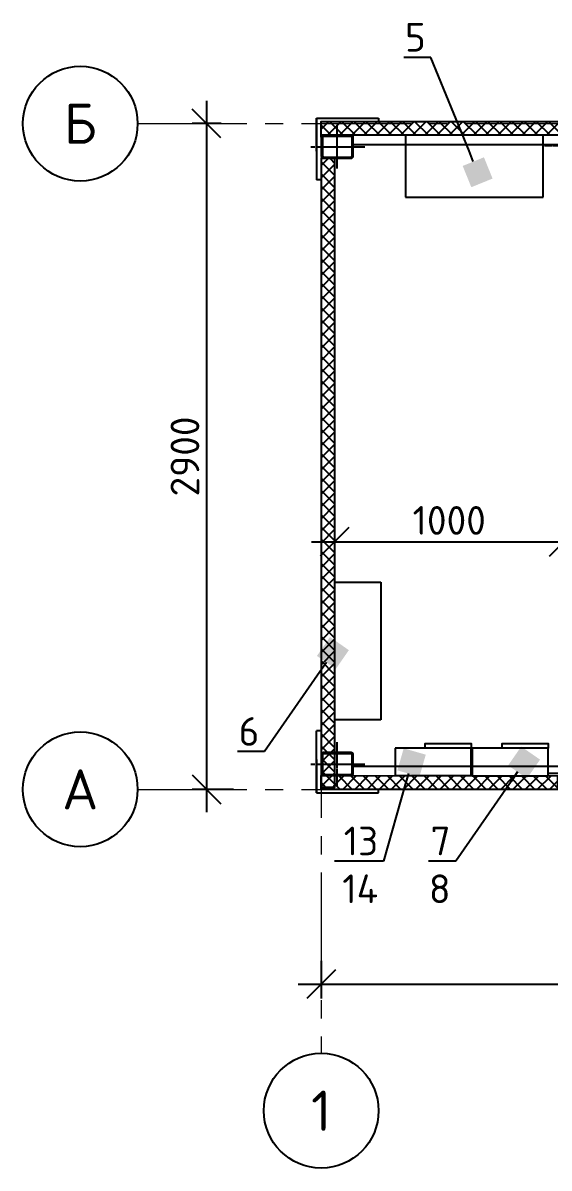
# Model space of a CAD drawing. Header units: millimetres. Extents: x 3795014 to 4300160, y 3869364 to 4016788.
# Drawn here: x 3860219 to 3862513, y 4006568 to 4011557 of the extents above; entities that cross this region are included whole.
import ezdxf
from ezdxf import colors
from ezdxf.entities.mleader import LeaderData, LeaderLine
from ezdxf.enums import TextEntityAlignment as Align
from ezdxf.math import Vec2, Vec3

# ---------------------------------------------------------------- set-up
doc = ezdxf.new("R2010")
doc.units = ezdxf.units.MM
for name, pattern in [('K5LT_AXLED', [19.5, 15, -1.5, 1.5, -1.5]), ('K5LT_BASIC', [0]), ('K5LT_THIN', [0]), ('осевая2', [28.575, 19.05, -3.175, 3.175, -3.175])]:
    doc.linetypes.add(name, pattern=pattern)
doc.layers.get('Defpoints').update_dxf_attribs({"color": 3})
doc.layers.add('1Оси', color=7, linetype='Continuous')
doc.layers.add('Системный слой', color=7, linetype='Continuous')
for name, color, linetype, lineweight in [('выноска', 7, 'Continuous', 18), ('оси', 7, 'осевая2', 13), ('размеры', 7, 'Continuous', 18), ('текст', 7, 'Continuous', 20)]:
    doc.layers.add(name, color=color, linetype=linetype, lineweight=lineweight)
doc.styles.add('ISOCPEUR', font='isocpeur.ttf')
doc.styles.add('ВНИПИТЕКСТ', font='isocpeui.ttf')
doc.styles.add('ГОСТ 2.304', font='isocpeur.ttf')
doc.dimstyles.new('СПДС$0', dxfattribs={"dimscale": 100, "dimtxt": 2.5, "dimasz": 2.5, "dimexe": 1.25, "dimexo": 0.004, "dimgap": 1, "dimtad": 1, "dimdec": 0, "dimtxsty": 'ВНИПИТЕКСТ', "dimblk": 'OBLIQUE', "dimcen": 0, "dimdle": 1.25, "dimclrd": 256, "dimclre": 256, "dimclrt": 256, "dimadec": 0, "dimazin": 2, "dimtfac": 1, "dimtdec": 0, "dimtmove": 1, "dimatfit": 3, "dimldrblk": 'NONE', "dimfxl": 1, "dimlwd": -1, "dimlwe": -1, "dimarcsym": 0})
pattern_1 = [(45, (3858796.43, 3999302.34), (-26.5165, 26.5165), []), (135, (3858796.43, 3999302.34), (-26.5165, -26.5165), [])]

# ---------------------------------------------------------------- blocks, each defined once
blk = doc.blocks.new('_Oblique')
at = {"color": 0, "linetype": 'ByBlock', "lineweight": -2}
blk.add_line((-0.5, -0.5), (0.5, 0.5), dxfattribs=at)
blk = doc.blocks.new('*D152')
at = {"layer": 'Defpoints', "color": 0, "lineweight": 20, "transparency": 16777216}
for p in [(3861577.3, 4010166.4), (3862577.3, 4010170.3), (3862577.3, 4009295.5)]:
    blk.add_point(p, dxfattribs=at)
at = {"layer": 'размеры', "color": 0, "lineweight": -2, "transparency": 16777216}
for p, q in [((3861577.3, 4010135.2), (3861577.3, 4009233)), ((3862577.3, 4010139), (3862577.3, 4009233)), ((3861477.3, 4009295.5), (3862677.3, 4009295.5))]:
    blk.add_line(p, q, dxfattribs=at)
at = {"layer": 'размеры', "color": 0, "lineweight": -2, "transparency": 16777216, "xscale": 125, "yscale": 125, "zscale": 125, "rotation": 180}
blk.add_blockref('_Oblique', (3861577.3, 4009295.5), dxfattribs=at)
at = {"layer": 'размеры', "color": 0, "lineweight": -2, "transparency": 16777216, "xscale": 125, "yscale": 125, "zscale": 125}
blk.add_blockref('_Oblique', (3862577.3, 4009295.5), dxfattribs=at)
at = {"layer": 'размеры', "color": 0, "transparency": 16777216, "insert": (3862077.3, 4009389.2), "char_height": 125, "attachment_point": 5, "style": 'ГОСТ 2.304'}
blk.add_mtext('\\A1;1000', dxfattribs=at)
blk = doc.blocks.new('_BoxFilled')
at = {"color": 0, "linetype": 'ByBlock', "lineweight": -2}
blk.add_line((-0.5, 0), (-1, 0), dxfattribs=at)
at = {"color": 0, "linetype": 'ByBlock', "lineweight": 20}
blk.add_solid([(-0.5, 0.5), (0.5, 0.5), (-0.5, -0.5), (0.5, -0.5)], dxfattribs=at)
blk = doc.blocks.new('*D157')
at = {"layer": 'Defpoints', "color": 0, "lineweight": 20, "transparency": 16777216}
for p in [(3861115, 4011117.7), (3861019.3, 4008217.7), (3861168.1, 4008217.7)]:
    blk.add_point(p, dxfattribs=at)
at = {"layer": 'размеры', "color": 0, "lineweight": -2, "transparency": 16777216}
for p, q in [((3861019.3, 4011217.7), (3861019.3, 4008117.7)), ((3861083.7, 4011117.7), (3860956.8, 4011117.7)), ((3861136.9, 4008217.7), (3860956.8, 4008217.7))]:
    blk.add_line(p, q, dxfattribs=at)
at = {"layer": 'размеры', "color": 0, "lineweight": -2, "transparency": 16777216, "xscale": 125, "yscale": 125, "zscale": 125}
for p, rotation in [((3861019.3, 4011117.7), 90), ((3861019.3, 4008217.7), 270)]:
    blk.add_blockref('_Oblique', p, dxfattribs=dict(at, rotation=rotation))
at = {"layer": 'размеры', "color": 0, "transparency": 16777216, "insert": (3860925.5, 4009667.7), "char_height": 125, "attachment_point": 5, "rotation": 90, "style": 'ГОСТ 2.304'}
blk.add_mtext('\\A1;2900', dxfattribs=at)
blk = doc.blocks.new('*D158')
at = {"layer": 'Defpoints', "color": 0, "lineweight": 20, "transparency": 16777216}
for p in [(3861519.3, 4007501.9), (3870019.3, 4007426.7), (3870019.3, 4007369.3)]:
    blk.add_point(p, dxfattribs=at)
at = {"layer": 'размеры', "color": 0, "lineweight": -2, "transparency": 16777216}
for p, q in [((3861519.3, 4007470.7), (3861519.3, 4007306.8)), ((3861419.3, 4007369.3), (3870119.3, 4007369.3)), ((3870019.3, 4007395.4), (3870019.3, 4007306.8))]:
    blk.add_line(p, q, dxfattribs=at)
at = {"layer": 'размеры', "color": 0, "lineweight": -2, "transparency": 16777216, "xscale": 125, "yscale": 125, "zscale": 125, "rotation": 180}
blk.add_blockref('_Oblique', (3861519.3, 4007369.3), dxfattribs=at)
at = {"layer": 'размеры', "color": 0, "lineweight": -2, "transparency": 16777216, "xscale": 125, "yscale": 125, "zscale": 125}
blk.add_blockref('_Oblique', (3870019.3, 4007369.3), dxfattribs=at)
at = {"layer": 'размеры', "color": 0, "transparency": 16777216, "insert": (3865769.3, 4007463), "char_height": 125, "attachment_point": 5, "style": 'ГОСТ 2.304'}
blk.add_mtext('\\A1;8500', dxfattribs=at)

msp = doc.modelspace()

# ---------------------------------------------------------------- hatches: boundary and pattern name
at = {"layer": 'Системный слой'}
h = msp.add_hatch(dxfattribs=at)
h.set_pattern_fill('', color=256, scale=25, angle=45, style=0, pattern_type=0)
h.set_pattern_definition(pattern_1)
h.paths.add_polyline_path([(3865959.3, 4011127.2), (3861519.3, 4011127.7), (3861519.3, 4011127.2), (3861519.3, 4011067.7), (3865889.3, 4011067.2), (3865949.3, 4011067.2), (3865959.3, 4011067.2), (3865959.3, 4011111.7)])
h = msp.add_hatch(dxfattribs=at)
h.set_pattern_fill('', color=256, scale=25, angle=45, style=0, pattern_type=0)
h.set_pattern_definition(pattern_1)
h.paths.add_polyline_path([(3861579.3, 4008227.7), (3861579.3, 4010932.5), (3861579.3, 4010963.7), (3861578.5, 4010966), (3861577, 4010967.2), (3861519.3, 4010967.2), (3861519.3, 4010957.6), (3861519.3, 4010897.6), (3861519.3, 4008272.7), (3861519.3, 4008227.7), (3861529.3, 4008227.7)])
h = msp.add_hatch(dxfattribs=at)
h.set_pattern_fill('', color=256, scale=25, angle=45, style=0, pattern_type=0)
h.set_pattern_definition(pattern_1)
h.paths.add_polyline_path([(3862549.6, 4008217.2), (3862549.6, 4008277.2), (3861519.3, 4008277.7), (3861519.3, 4008217.7)])

# ---------------------------------------------------------------- linework, layer by layer
at = {"layer": '1Оси', "linetype": 'Continuous'}
for centre in [(3860469.3, 4011117.7), (3860469.3, 4008217.7), (3861519.3, 4006817.7)]:
    msp.add_circle(centre, 250, dxfattribs=at)
at = {"layer": 'оси', "ltscale": 25}
for p, q in [((3860719.3, 4011117.7), (3862609.5, 4011117.7)), ((3860719.3, 4008217.7), (3862609.5, 4008217.7))]:
    msp.add_line(p, q, dxfattribs=at)
at = {"layer": 'оси', "ltscale": 25, "extrusion": (1, 0, 0), "elevation": 3861519.3}
msp.add_lwpolyline([(4008569.4, 0), (4007067.7, 0)], dxfattribs=at)
at = {"layer": 'Системный слой', "linetype": 'K5LT_THIN'}
for p, q in [((3861499.3, 4010997.2), (3861499.3, 4011142.2)), ((3861499.3, 4011142.2), (3861769.3, 4011142.2)), ((3861499.3, 4011142.2), (3861499.3, 4010872.2)), ((3861519.3, 4011067.2), (3861519.3, 4011127.2)), ((3861519.3, 4011059.1), (3861519.3, 4011127.2)), ((3861769.3, 4011142.2), (3861769.3, 4011127.2)), ((3861519.3, 4011057.2), (3861519.3, 4010977.2)), ((3861524.3, 4011057.2), (3861524.3, 4010977.2)), ((3861649.3, 4011067.2), (3861529.3, 4011067.2)), ((3861649.3, 4011062.2), (3861529.3, 4011062.2)), ((3861654.3, 4010977.2), (3861654.3, 4011057.2)), ((3861659.3, 4010977.2), (3861659.3, 4011057.2)), ((3861659.3, 4011027.2), (3864827.5, 4011027.2)), ((3861529.3, 4010972.2), (3861649.3, 4010972.2)), ((3861529.3, 4010967.2), (3861649.3, 4010967.2)), ((3861519.3, 4010872.2), (3861499.3, 4010872.2)), ((3861499.3, 4008202.7), (3861499.3, 4008472.7)), ((3861519.3, 4008472.7), (3861499.3, 4008472.7)), ((3861519.3, 4008367.7), (3861519.3, 4008287.7)), ((3861524.3, 4008367.7), (3861524.3, 4008287.7)), ((3861649.3, 4008377.7), (3861529.3, 4008377.7)), ((3861649.3, 4008372.7), (3861529.3, 4008372.7)), ((3861654.3, 4008287.7), (3861654.3, 4008367.7)), ((3861659.3, 4008287.7), (3861659.3, 4008367.7)), ((3861499.3, 4008347.7), (3861499.3, 4008202.7)), ((3864827.5, 4008317.7), (3861659.3, 4008317.7)), ((3861519.3, 4008285.8), (3861519.3, 4008217.7)), ((3861519.3, 4008217.7), (3861519.3, 4008277.7)), ((3861529.3, 4008282.7), (3861649.3, 4008282.7)), ((3861529.3, 4008277.7), (3861649.3, 4008277.7)), ((3861769.3, 4008202.7), (3861769.3, 4008217.7)), ((3861499.3, 4008202.7), (3861769.3, 4008202.7))]:
    msp.add_line(p, q, dxfattribs=at)
at = {"layer": 'Системный слой', "linetype": 'K5LT_AXLED'}
for p, q in [((3861589.3, 4010922.2), (3861589.3, 4011112.2)), ((3861474.3, 4011017.2), (3861709.3, 4011017.2)), ((3862492.1, 4011022.6), (3862727.1, 4011022.6)), ((3861589.3, 4008232.7), (3861589.3, 4008422.7)), ((3861474.3, 4008327.7), (3861709.3, 4008327.7)), ((3862504.6, 4008287.6), (3862694.6, 4008287.6))]:
    msp.add_line(p, q, dxfattribs=at)
at = {"layer": 'Системный слой', "linetype": 'K5LT_BASIC'}
for p, q in [((3862486.7, 4011067.6), (3861886.7, 4011067.6)), ((3861886.7, 4011067.6), (3861886.7, 4010797.6)), ((3862486.7, 4010797.6), (3862486.7, 4011067.6)), ((3861886.7, 4010797.6), (3862486.7, 4010797.6)), ((3861579.3, 4008520.1), (3861579.3, 4009120.1)), ((3861579.3, 4009120.1), (3861779.3, 4009120.1)), ((3861779.3, 4009120.1), (3861779.3, 4008520.1)), ((3861779.3, 4008520.1), (3861579.3, 4008520.1)), ((3862172.3, 4008397.3), (3861842.3, 4008397.3)), ((3861842.3, 4008397.3), (3861842.3, 4008277.3)), ((3862172.3, 4008277.3), (3862172.3, 4008397.3)), ((3862507.9, 4008397.2), (3862177.9, 4008397.2)), ((3862177.9, 4008397.2), (3862177.9, 4008277.2)), ((3862507.9, 4008277.2), (3862507.9, 4008397.2)), ((3861842.3, 4008277.3), (3862172.3, 4008277.3)), ((3862177.9, 4008277.2), (3862507.9, 4008277.2))]:
    msp.add_line(p, q, dxfattribs=at)
at = {"layer": 'Системный слой', "linetype": 'K5LT_THIN'}
for points in [[(3865959.3, 4011067.2), (3861519.3, 4011067.7), (3861519.3, 4011127.7), (3865959.3, 4011127.2)], [(3861519.3, 4008227.7), (3861579.3, 4008227.7), (3861579.3, 4010967.2), (3861519.3, 4010967.2)], [(3862549.6, 4008217.2), (3861519.3, 4008217.7), (3861519.3, 4008277.7), (3862549.6, 4008277.2)]]:
    msp.add_lwpolyline(points, close=True, dxfattribs=at)
at = {"layer": 'Системный слой', "linetype": 'K5LT_BASIC'}
for points in [[(3861972.3, 4008397.3), (3861972.3, 4008417.3), (3862172.3, 4008417.3), (3862172.3, 4008397.3)], [(3862307.9, 4008397.2), (3862307.9, 4008417.2), (3862507.9, 4008417.2), (3862507.9, 4008397.2)]]:
    msp.add_lwpolyline(points, dxfattribs=at)
at = {"layer": 'Системный слой', "linetype": 'K5LT_THIN'}
for centre, radius, start, end in [((3861529.3, 4011057.2), 10, 90, 180), ((3861529.3, 4011057.2), 5, 90, 180), ((3861649.3, 4011057.2), 10, 0, 90), ((3861649.3, 4011057.2), 5, 0, 90), ((3861529.3, 4010977.2), 10, 180, 270), ((3861529.3, 4010977.2), 5, 180, 270), ((3861649.3, 4010977.2), 5, 270, 0), ((3861649.3, 4010977.2), 10, 270, 0), ((3861529.3, 4008367.7), 10, 90, 180), ((3861529.3, 4008367.7), 5, 90, 180), ((3861649.3, 4008367.7), 10, 0, 90), ((3861649.3, 4008367.7), 5, 0, 90), ((3861529.3, 4008287.7), 10, 180, 270), ((3861529.3, 4008287.7), 5, 180, 270), ((3861649.3, 4008287.7), 5, 270, 0), ((3861649.3, 4008287.7), 10, 270, 0)]:
    msp.add_arc(centre, radius, start, end, dxfattribs=at)

# ---------------------------------------------------------------- texts
at = {"layer": 'текст', "style": 'ГОСТ 2.304'}
for s, p in [('Б', (3860469.3, 4011117.7)), ('А', (3860469.3, 4008217.7)), ('1', (3861519.3, 4006817.7))]:
    msp.add_text(s, height=175, dxfattribs=at).set_placement(p, align=Align.MIDDLE_CENTER)

# ---------------------------------------------------------------- dimensions: what is measured, and where the dimension line sits
at = {"layer": 'размеры'}
dim = msp.add_linear_dim(base=(3861019.3, 4008217.7), p1=(3861115, 4011117.7), p2=(3861168.1, 4008217.7), angle=90, dimstyle='СПДС$0', override={"dimscale": 50, "dimexo": 0.625, "dimgap": 0.625, "dimrnd": 0.001, "dimtxsty": 'ГОСТ 2.304', "dimcen": 2.5, "dimdle": 2, "dimclrd": 0, "dimclre": 0, "dimclrt": 0, "dimtfac": 0.75, "dimtolj": 1, "dimlwd": -2, "dimlwe": -2, "dimarcsym": 1}, dxfattribs=at)
dim.commit()
dim.dimension.update_dxf_attribs({"geometry": '*D157', "text_midpoint": (3860925.5, 4009667.7)})
dim = msp.add_linear_dim(base=(3862577.3, 4009295.5), p1=(3861577.3, 4010166.4), p2=(3862577.3, 4010170.3), dimstyle='СПДС$0', override={"dimscale": 50, "dimexo": 0.625, "dimgap": 0.625, "dimrnd": 0.001, "dimtxsty": 'ГОСТ 2.304', "dimcen": 2.5, "dimdle": 2, "dimclrd": 0, "dimclre": 0, "dimclrt": 0, "dimtfac": 0.75, "dimtolj": 1, "dimlwd": -2, "dimlwe": -2, "dimarcsym": 1}, dxfattribs=at)
dim.commit()
dim.dimension.update_dxf_attribs({"geometry": '*D152', "text_midpoint": (3862077.3, 4009295.5), "dimtype": 160})
dim = msp.add_linear_dim(base=(3870019.3, 4007369.3), p1=(3861519.3, 4007501.9), p2=(3870019.3, 4007426.7), dimstyle='СПДС$0', override={"dimscale": 50, "dimexo": 0.625, "dimgap": 0.625, "dimrnd": 0.001, "dimtxsty": 'ГОСТ 2.304', "dimcen": 2.5, "dimdle": 2, "dimclrd": 0, "dimclre": 0, "dimclrt": 0, "dimtfac": 0.75, "dimtolj": 1, "dimlwd": -2, "dimlwe": -2, "dimarcsym": 1}, dxfattribs=at)
dim.commit()
dim.dimension.update_dxf_attribs({"geometry": '*D158', "text_midpoint": (3865769.3, 4007463)})

# ---------------------------------------------------------------- leaders
at = {"layer": 'выноска', "lineweight": 20, "ltscale": 100}
ml = msp.add_multileader_mtext('Standard', dxfattribs=at)
ml.set_content('5', color=256, style='ISOCPEUR')
ml.set_leader_properties()
ml.set_arrow_properties(name='BOXFILLED')
ml.build(insert=Vec2(0, 0))
ml.multileader.update_dxf_attribs({"text_left_attachment_type": 6, "text_right_attachment_type": 6, "dogleg_length": 0.36, "arrow_head_size": 100, "scale": 50})
ctx = ml.context
ctx.base_point, ctx.scale, ctx.char_height, ctx.arrow_head_size, ctx.landing_gap_size, ctx.plane_origin = Vec3(3861908.2, 4011406.5), 50, 125, 100, 4.5, Vec3(3862201.1, 4010915.9)
ctx.left_attachment, ctx.right_attachment, ctx.text_align_type = 6, 6, 2
notes = []
notes.append((ctx, [(0, (1, 1, 0), (3861997.7, 4011406.5), (-1, 0), 18, [(0, [(3862201.1, 4010905.9)], 0, [])])]))
ctx.mtext.insert, ctx.mtext.alignment, ctx.mtext.flow_direction = Vec3(3861975.2, 4011556.5), 3, 5
ml = msp.add_multileader_mtext('Standard', dxfattribs=at)
ml.set_content('6', color=256, style='ISOCPEUR')
ml.set_leader_properties()
ml.set_arrow_properties(name='BOXFILLED')
ml.build(insert=Vec2(0, 0))
ml.multileader.update_dxf_attribs({"text_left_attachment_type": 6, "text_right_attachment_type": 6, "dogleg_length": 0.36, "arrow_head_size": 100, "scale": 50})
ctx = ml.context
ctx.base_point, ctx.scale, ctx.char_height, ctx.arrow_head_size, ctx.landing_gap_size, ctx.plane_origin = Vec3(3861182.9, 4008382.3), 50, 125, 100, 4.5, Vec3(3861475.8, 4007881.7)
ctx.left_attachment, ctx.right_attachment, ctx.text_align_type = 6, 6, 2
notes.append((ctx, [(0, (1, 1, 0), (3861272.4, 4008382.3), (-1, 0), 18, [(0, [(3861570.3, 4008811.5)], 0, [])])]))
ctx.mtext.insert, ctx.mtext.alignment, ctx.mtext.flow_direction = Vec3(3861249.9, 4008532.3), 3, 5
ml = msp.add_multileader_mtext('Standard', dxfattribs=at)
ml.set_content('7\\P8', color=256, style='ISOCPEUR')
ml.set_leader_properties()
ml.set_arrow_properties(name='BOXFILLED')
ml.build(insert=Vec2(0, 0))
ml.multileader.update_dxf_attribs({"text_left_attachment_type": 6, "text_right_attachment_type": 6, "dogleg_length": 0.36, "arrow_head_size": 100, "scale": 50})
ctx = ml.context
ctx.base_point, ctx.scale, ctx.char_height, ctx.arrow_head_size, ctx.landing_gap_size, ctx.plane_origin = Vec3(3862016.2, 4007905.3), 50, 125, 100, 4.5, Vec3(3862309.1, 4007404.7)
ctx.left_attachment, ctx.right_attachment, ctx.text_align_type = 6, 6, 2
notes.append((ctx, [(0, (1, 1, 0), (3862105.7, 4007905.3), (-1, 0), 18, [(0, [(3862403.6, 4008334.5)], 0, [])])]))
ctx.mtext.insert, ctx.mtext.alignment, ctx.mtext.flow_direction = Vec3(3862083.2, 4008055.3), 3, 5
ml = msp.add_multileader_mtext('Standard', dxfattribs=at)
ml.set_content('13\\P14', color=256, style='ISOCPEUR')
ml.set_leader_properties()
ml.set_arrow_properties(name='BOXFILLED')
ml.build(insert=Vec2(0, 0))
ml.multileader.update_dxf_attribs({"text_left_attachment_type": 6, "text_right_attachment_type": 6, "dogleg_length": 0.36, "arrow_head_size": 100, "scale": 50})
ctx = ml.context
ctx.base_point, ctx.scale, ctx.char_height, ctx.arrow_head_size, ctx.landing_gap_size, ctx.plane_origin = Vec3(3861625.9, 4007905.3), 50, 125, 100, 4.5, Vec3(3861818.7, 4007404.7)
ctx.left_attachment, ctx.right_attachment, ctx.text_align_type = 6, 6, 2
notes.append((ctx, [(0, (1, 1, 0), (3861790.4, 4007905.3), (-1, 0), 18, [(0, [(3861913.2, 4008334.5)], 0, [])])]))
ctx.mtext.insert, ctx.mtext.alignment, ctx.mtext.flow_direction = Vec3(3861767.9, 4008055.3), 3, 5
for ctx, leaders in notes:
    for number, flags, end, landing, length, lines in leaders:
        leader = LeaderData()
        leader.index, (leader.has_last_leader_line, leader.has_dogleg_vector, leader.attachment_direction) = number, flags
        leader.last_leader_point, leader.dogleg_vector, leader.dogleg_length = Vec3(end), Vec3(landing), length
        for number, points, colour, breaks in lines:
            line = LeaderLine()
            line.index, line.vertices, line.color, line.breaks = number, Vec3.list(points), colors.encode_raw_color(colour), breaks
            leader.lines.append(line)
        ctx.leaders.append(leader)

doc.saveas('drawing.dxf')
